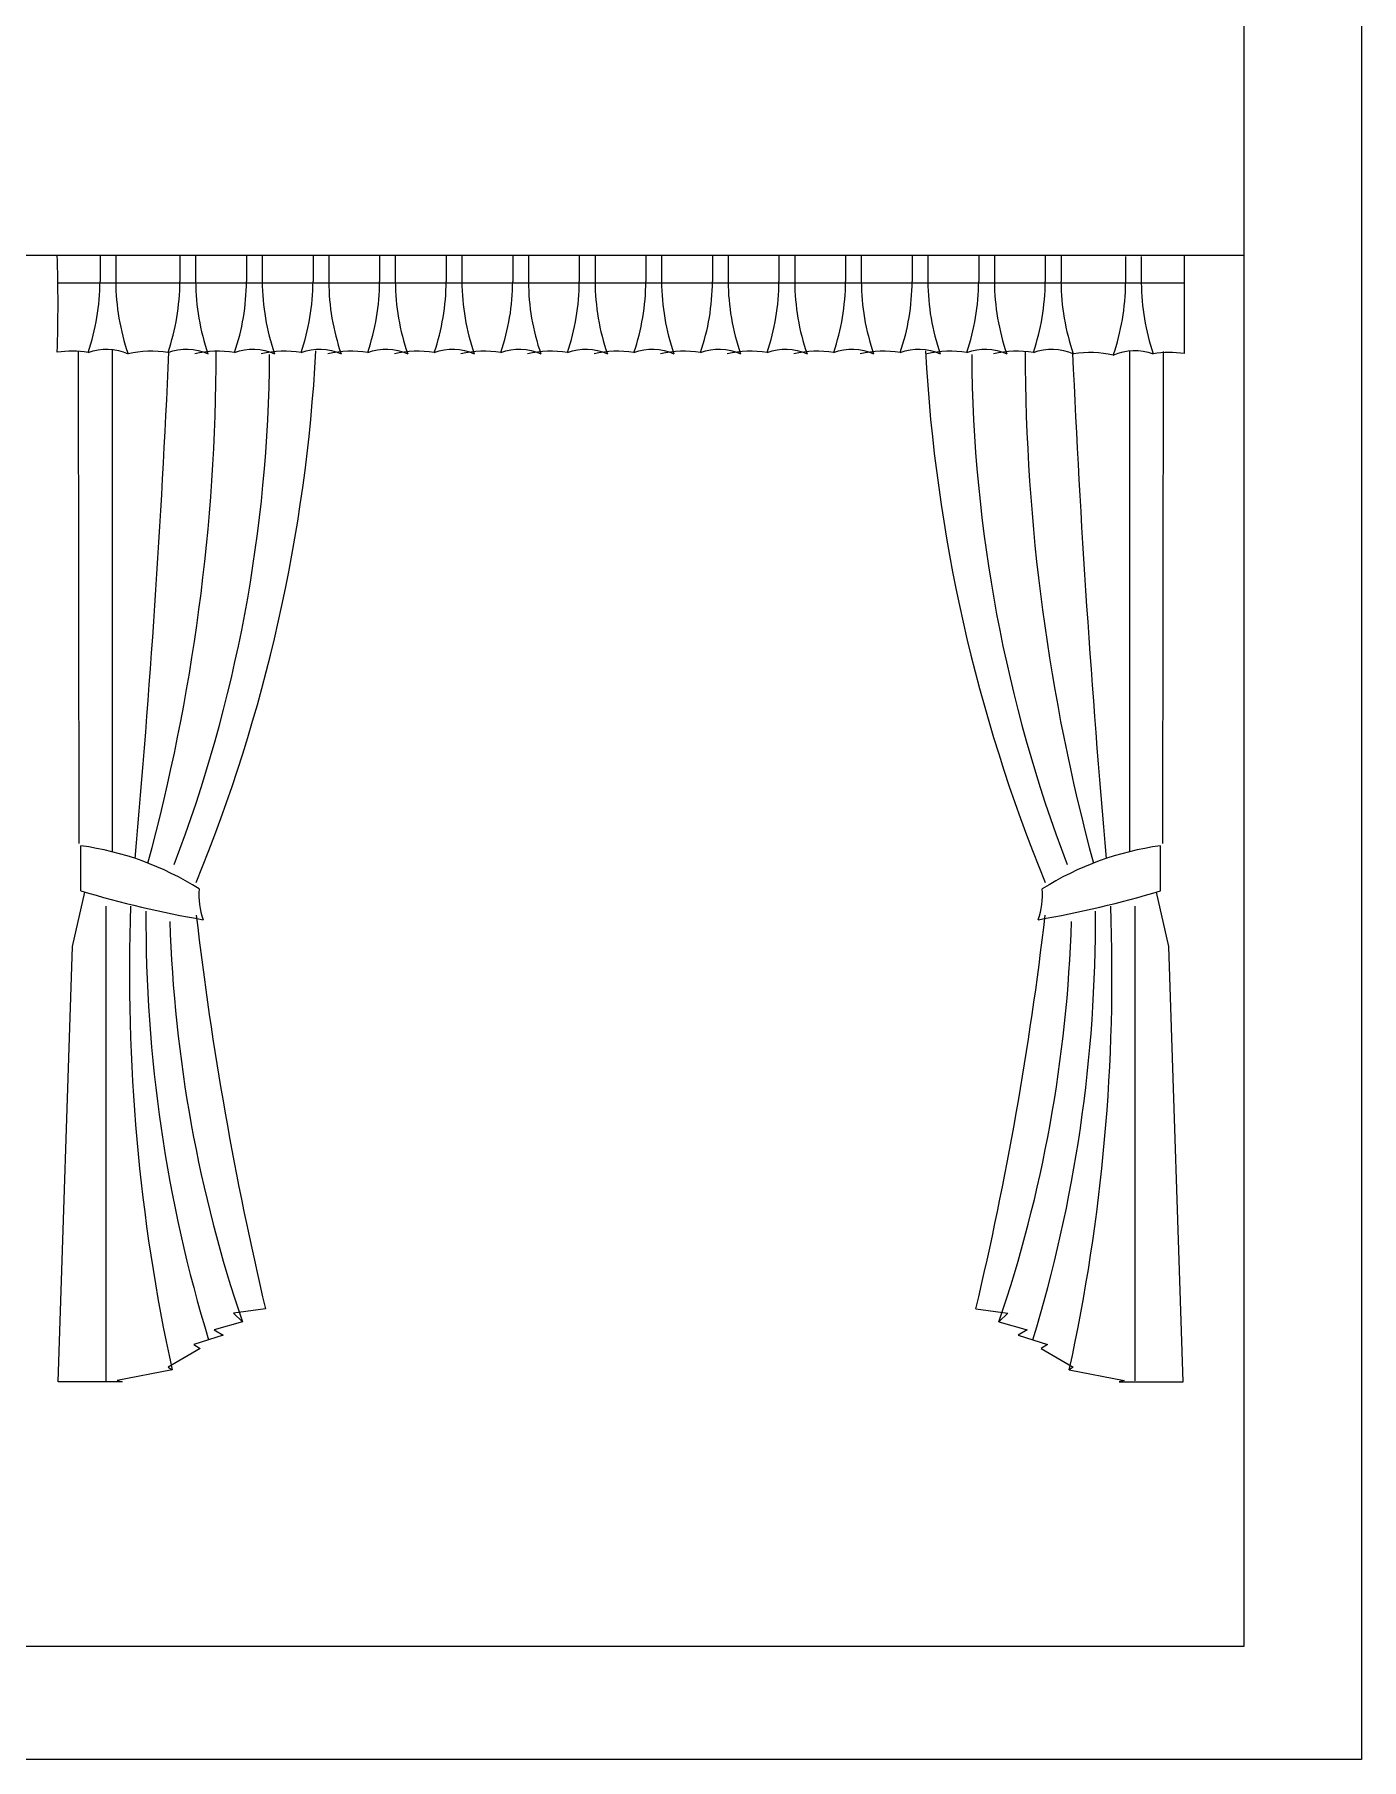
# Model space of a CAD drawing. Header units: inches. Extents: x 8.9 to 51.4, y 16 to 40.8.
# Drawn here: x 26.046 to 29.861, y 15.992 to 20.952 of the extents above; entities that cross this region are included whole.
import ezdxf

# ---------------------------------------------------------------- set-up
doc = ezdxf.new("R2010")
doc.units = ezdxf.units.IN
doc.header["$MEASUREMENT"] = 0
for name, color, linetype in [('02', 2, 'Continuous'), ('4', 4, 'Continuous'), ('kadrbm', 4, 'Continuous')]:
    doc.layers.add(name, color=color, linetype=linetype)

# ---------------------------------------------------------------- blocks, each defined once
blk = doc.blocks.new('kadrbm')
at = {"layer": 'kadrbm', "color": 4}
blk.add_lwpolyline([(0, 0), (0, 24.7972), (21, 24.7972), (21, 0), (0, 0)], close=True, dxfattribs=at)
blk.add_lwpolyline([(20.6631, 0.3257), (20.6631, 24.4603), (0.3369, 24.4603), (0.3369, 0.3257), (20.6631, 0.3257)], dxfattribs=at)

msp = doc.modelspace()

# ---------------------------------------------------------------- linework, layer by layer
at = {"layer": '02'}
for p, q in [((26.1112, 20.3179), (29.3512, 20.3179)), ((26.2344, 20.3179), (26.2344, 20.2419)), ((26.2797, 20.3179), (26.2797, 20.2419)), ((26.4641, 20.3179), (26.4641, 20.2419)), ((26.5093, 20.3179), (26.5093, 20.2419)), ((26.6554, 20.3179), (26.6554, 20.2419)), ((26.7006, 20.3179), (26.7006, 20.2419)), ((26.8468, 20.3179), (26.8468, 20.2419)), ((26.892, 20.3179), (26.892, 20.2419)), ((27.0381, 20.3179), (27.0381, 20.2419)), ((27.0833, 20.3179), (27.0833, 20.2419)), ((27.2295, 20.3179), (27.2295, 20.2419)), ((27.2747, 20.3179), (27.2747, 20.2419)), ((27.4208, 20.3179), (27.4208, 20.2419)), ((27.4661, 20.3179), (27.4661, 20.2419)), ((27.6122, 20.3179), (27.6122, 20.2419)), ((27.6574, 20.3179), (27.6574, 20.2419)), ((27.8035, 20.3179), (27.8035, 20.2419)), ((27.8488, 20.3179), (27.8488, 20.2419)), ((27.9949, 20.3179), (27.9949, 20.2419)), ((28.0401, 20.3179), (28.0401, 20.2419)), ((28.1862, 20.3179), (28.1862, 20.2419)), ((28.2315, 20.3179), (28.2315, 20.2419)), ((28.3776, 20.3179), (28.3776, 20.2419)), ((28.4228, 20.3179), (28.4228, 20.2419)), ((28.5689, 20.3179), (28.5689, 20.2419)), ((28.6142, 20.3179), (28.6142, 20.2419)), ((28.7603, 20.3179), (28.7603, 20.2419)), ((28.8055, 20.3179), (28.8055, 20.2419)), ((28.9516, 20.3179), (28.9516, 20.2419)), ((28.9969, 20.3179), (28.9969, 20.2419)), ((29.1826, 20.314), (29.1826, 20.2381)), ((29.2278, 20.314), (29.2278, 20.2381)), ((29.3512, 20.3179), (29.351, 20.0346)), ((26.1112, 20.238), (29.349, 20.238)), ((26.1715, 20.0405), (26.1739, 18.6263)), ((26.269, 20.0463), (26.269, 18.6032)), ((29.1934, 20.0425), (29.1934, 18.6032)), ((29.2908, 20.0405), (29.2885, 18.6263)), ((26.1795, 18.4895), (26.1795, 18.6193)), ((29.2828, 18.4895), (29.2828, 18.6193)), ((26.1557, 18.3303), (26.1907, 18.4862)), ((29.3066, 18.3303), (29.2717, 18.4862)), ((26.2522, 17.0812), (26.2522, 18.4461)), ((29.2102, 17.0812), (29.2102, 18.4461)), ((26.1144, 17.0779), (26.1557, 18.3303)), ((29.348, 17.0779), (29.3066, 18.3303)), ((26.7102, 17.2877), (26.6182, 17.2752)), ((26.6182, 17.2752), (26.6439, 17.2503)), ((28.7522, 17.2877), (28.8442, 17.2752)), ((28.8442, 17.2752), (28.8184, 17.2503)), ((26.5888, 17.212), (26.5042, 17.1852)), ((26.6439, 17.2503), (26.563, 17.2273)), ((26.563, 17.2273), (26.5888, 17.212)), ((28.8184, 17.2503), (28.8993, 17.2273)), ((28.8993, 17.2273), (28.8736, 17.212)), ((28.8736, 17.212), (28.9582, 17.1852)), ((26.5226, 17.1737), (26.4306, 17.12)), ((26.5042, 17.1852), (26.5226, 17.1737)), ((28.9582, 17.1852), (28.9398, 17.1737)), ((28.9398, 17.1737), (29.0317, 17.12)), ((26.4417, 17.1124), (26.2835, 17.0817)), ((26.4306, 17.12), (26.4417, 17.1124)), ((29.0317, 17.12), (29.0207, 17.1124)), ((29.0207, 17.1124), (29.1788, 17.0817)), ((26.2983, 17.0779), (26.1144, 17.0779)), ((26.2835, 17.0817), (26.2983, 17.0779)), ((29.1788, 17.0817), (29.1641, 17.0779)), ((29.1641, 17.0779), (29.348, 17.0779))]:
    msp.add_line(p, q, dxfattribs=at)
for centre, major_axis, start_param, end_param in [((22.6982, 20.1782), (0, 3.5629), 4.673163, 4.751614), ((25.6387, 20.2453), (0, 0.6215), 4.371964, 4.706944), ((26.8754, 20.2453), (0, 0.6215), 1.576241, 1.91779), ((25.8683, 20.2453), (0, 0.6215), 4.371964, 4.706944), ((27.1051, 20.2453), (0, 0.6215), 1.576241, 1.91779), ((26.0596, 20.2453), (0, 0.6215), 4.371964, 4.706944), ((27.2964, 20.2453), (0, 0.6215), 1.576241, 1.91779), ((26.251, 20.2453), (0, 0.6215), 4.371964, 4.706944), ((27.4878, 20.2453), (0, 0.6215), 1.576241, 1.91779), ((26.4423, 20.2453), (0, 0.6215), 4.371964, 4.706944), ((27.6791, 20.2453), (0, 0.6215), 1.576241, 1.91779), ((26.6337, 20.2453), (0, 0.6215), 4.371964, 4.706944), ((27.8705, 20.2453), (0, 0.6215), 1.576241, 1.91779), ((26.825, 20.2453), (0, 0.6215), 4.371964, 4.706944), ((28.0618, 20.2453), (0, 0.6215), 1.576241, 1.91779), ((27.0164, 20.2453), (0, 0.6215), 4.371964, 4.706944), ((28.2532, 20.2453), (0, 0.6215), 1.576241, 1.91779), ((27.2077, 20.2453), (0, 0.6215), 4.371964, 4.706944), ((28.4445, 20.2453), (0, 0.6215), 1.576241, 1.91779), ((27.3991, 20.2453), (0, 0.6215), 4.371964, 4.706944), ((28.6359, 20.2453), (0, 0.6215), 1.576241, 1.91779), ((27.5904, 20.2453), (0, 0.6215), 4.371964, 4.706944), ((28.8272, 20.2453), (0, 0.6215), 1.576241, 1.91779), ((27.7818, 20.2453), (0, 0.6215), 4.371964, 4.706944), ((29.0186, 20.2453), (0, 0.6215), 1.576241, 1.91779), ((27.9731, 20.2453), (0, 0.6215), 4.371964, 4.706944), ((29.2099, 20.2453), (0, 0.6215), 1.576241, 1.91779), ((28.1645, 20.2453), (0, 0.6215), 4.371964, 4.706944), ((29.4013, 20.2453), (0, 0.6215), 1.576241, 1.91779), ((28.3558, 20.2453), (0, 0.6215), 4.371964, 4.706944), ((29.5926, 20.2453), (0, 0.6215), 1.576241, 1.91779), ((28.5868, 20.2415), (0, 0.6215), 4.365395, 4.706944), ((29.8236, 20.2415), (0, 0.6215), 1.576241, 1.911222), ((26.1537, 19.7289), (0, 0.3127), -0.156006, 0.142181), ((26.3823, 19.7168), (0, 0.3248), -0.153231, 0.217455), ((-3.9582, 21.5124), (0, 31.7356), 4.619948, 4.665938), ((21.3615, 20.0471), (0, 5.4316), 4.436891, 4.711365), ((26.5737, 19.7168), (0, 0.3248), -0.153231, 0.217455), ((22.513, 20.2998), (0, 4.5366), 4.307836, 4.655645), ((26.765, 19.7168), (0, 0.3248), -0.153231, 0.217455), ((26.9564, 19.7168), (0, 0.3248), -0.153231, 0.217455), ((27.1478, 19.7168), (0, 0.3248), -0.153231, 0.217455), ((27.3391, 19.7168), (0, 0.3248), -0.153231, 0.217455), ((27.5305, 19.7168), (0, 0.3248), -0.153231, 0.217455), ((27.7218, 19.7168), (0, 0.3248), -0.153231, 0.217455), ((27.9132, 19.7168), (0, 0.3248), -0.153231, 0.217455), ((28.1045, 19.7168), (0, 0.3248), -0.153231, 0.217455), ((28.2959, 19.7168), (0, 0.3248), -0.153231, 0.217455), ((28.4872, 19.7168), (0, 0.3248), -0.153231, 0.217455), ((32.9494, 20.2998), (0, 4.5366), 1.627541, 1.975349), ((28.6786, 19.7168), (0, 0.3248), -0.153231, 0.217455), ((28.8699, 19.7168), (0, 0.3248), -0.153231, 0.217455), ((34.1009, 20.0471), (0, 5.4316), 1.57199, 1.846294), ((29.0799, 19.713), (0, 0.3248), -0.217455, 0.153231), ((29.3086, 19.725), (0, 0.3127), -0.142181, 0.156006), ((22.8551, 20.0581), (0, 4.0338), 4.333469, 4.705889), ((32.6073, 20.0581), (0, 4.0338), 1.577296, 1.949716), ((59.4206, 21.5124), (0, 31.7356), 1.617367, 1.663237), ((26.0669, 17.7143), (0, 0.9127), -0.543546, -0.129114), ((29.3955, 17.7143), (0, 0.9127), 0.129114, 0.543546), ((27.0753, 21.7789), (0, 3.4195), 2.864813, 2.974684), ((26.7158, 18.4777), (0, 0.2056), 1.484589, 1.922396), ((28.7466, 18.4777), (0, 0.2056), 4.360789, 4.798596), ((28.3871, 21.7789), (0, 3.4195), 3.308502, 3.418372), ((31.2258, 18.2499), (0, 5.1185), 1.532445, 1.794903), ((30.1711, 18.4054), (0, 3.9688), 1.564149, 1.879748), ((30.0886, 18.5259), (0, 3.813), 1.603273, 1.911914), ((35.5711, 19.5692), (0, 9.5205), 1.691825, 1.8128), ((19.8913, 19.5692), (0, 9.5205), 4.470385, 4.59136), ((25.3737, 18.5259), (0, 3.813), 4.371272, 4.679912), ((25.2913, 18.4054), (0, 3.9688), 4.403437, 4.719036), ((24.2366, 18.2499), (0, 5.1185), 4.488282, 4.750741)]:
    msp.add_ellipse(centre, major_axis=major_axis, ratio=0.958656, start_param=start_param, end_param=end_param, dxfattribs=at)
at = {"layer": '02', "extrusion": (0, 0, -1)}
for centre, start_param, end_param in [((26.253, 19.8811), 5.945741, 6.684725), ((26.4826, 19.8811), 5.945741, 6.684725), ((26.6739, 19.8811), 5.945741, 6.684725), ((26.8653, 19.8811), 5.945741, 6.684725), ((27.0566, 19.8811), 5.945741, 6.684725), ((27.248, 19.8811), 5.945741, 6.684725), ((27.4393, 19.8811), 5.945741, 6.684725), ((27.6307, 19.8811), 5.945741, 6.684725), ((27.822, 19.8811), 5.945741, 6.684725), ((28.0134, 19.8811), 5.945741, 6.684725), ((28.2047, 19.8811), 5.945741, 6.684725), ((28.3961, 19.8811), 5.945741, 6.684725), ((28.5874, 19.8811), 5.945741, 6.684725), ((28.7788, 19.8811), 5.945741, 6.684725), ((28.9701, 19.8811), 5.945741, 6.684725), ((29.2093, 19.8773), 5.881646, 6.62063)]:
    msp.add_ellipse(centre, major_axis=(0, 0.1661), ratio=0.958656, start_param=start_param, end_param=end_param, dxfattribs=at)
at = {"layer": '4'}
for p, q in [((9.1976, 20.3179), (29.5238, 20.3179)), ((9.1976, 16.3179), (29.5238, 16.3179))]:
    msp.add_line(p, q, dxfattribs=at)

# ---------------------------------------------------------------- block references
at = {"layer": 'kadrbm'}
msp.add_blockref('kadrbm', (8.8607, 15.9922), dxfattribs=at)

doc.saveas('drawing.dxf')
